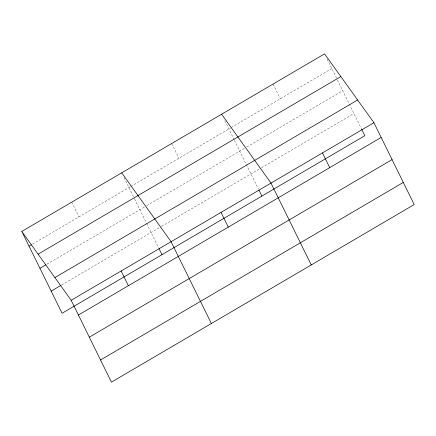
<?xml version="1.0" encoding="UTF-8"?>
<svg xmlns="http://www.w3.org/2000/svg" width="436" height="436" viewBox="0 0 436 436"><rect width="100%" height="100%" fill="white"/><g stroke="black" fill="none" stroke-linecap="round" stroke-linejoin="round"><path stroke-width="0.33" stroke-dasharray="2.18 1.64" d="M32.531 244.111L130.113 186.875M130.696 186.532L230.617 127.928M231.2 127.585L331.796 68.583M46.914 264.216L146.24 205.956M146.823 205.618L244.438 148.365M246.776 146.992L342.696 90.732M61.629 284.991L160.955 226.731M161.538 226.393L260.93 168.094M261.518 167.751L353.923 113.556M327.158 59.165L337.099 79.357M337.393 79.957L348.898 103.343M349.198 103.948L361.286 128.522M273.083 84.05L280.326 98.77M224.802 120.712L234.165 139.733M234.459 140.332L258.352 188.892M171.664 143.537L178.907 158.257M124.026 177.545L134.255 198.331M134.55 198.93L146.354 222.916M146.649 223.515L158.737 248.089M71.755 202.135L78.998 216.856"/><path stroke-width="0.65" d="M21.8 231.434L324.553 53.862L373.93 122.729L414.2 204.566L111.447 382.138L71.177 300.295L21.8 231.434L62.07 313.271L364.823 135.705L361.58 129.116M29.043 246.155L31.365 244.792M38.096 254.155L340.848 76.589M39.943 268.304L45.753 264.897M54.882 277.574L357.634 100.002M51.17 291.123L61.045 285.329M71.177 300.295L373.93 122.729M78.42 315.021L381.173 137.449M89.32 337.17L392.073 159.598M100.547 359.989L403.3 182.417M221.619 114.237L270.996 183.104L311.266 264.941M121.709 172.836L171.086 241.702L211.356 323.539M322.46 152.916L329.703 167.637M258.94 190.091L261.889 196.075M221.041 212.403L228.284 227.123M159.031 248.689L161.979 254.673M121.132 270.996L128.375 285.722"/></g></svg>
